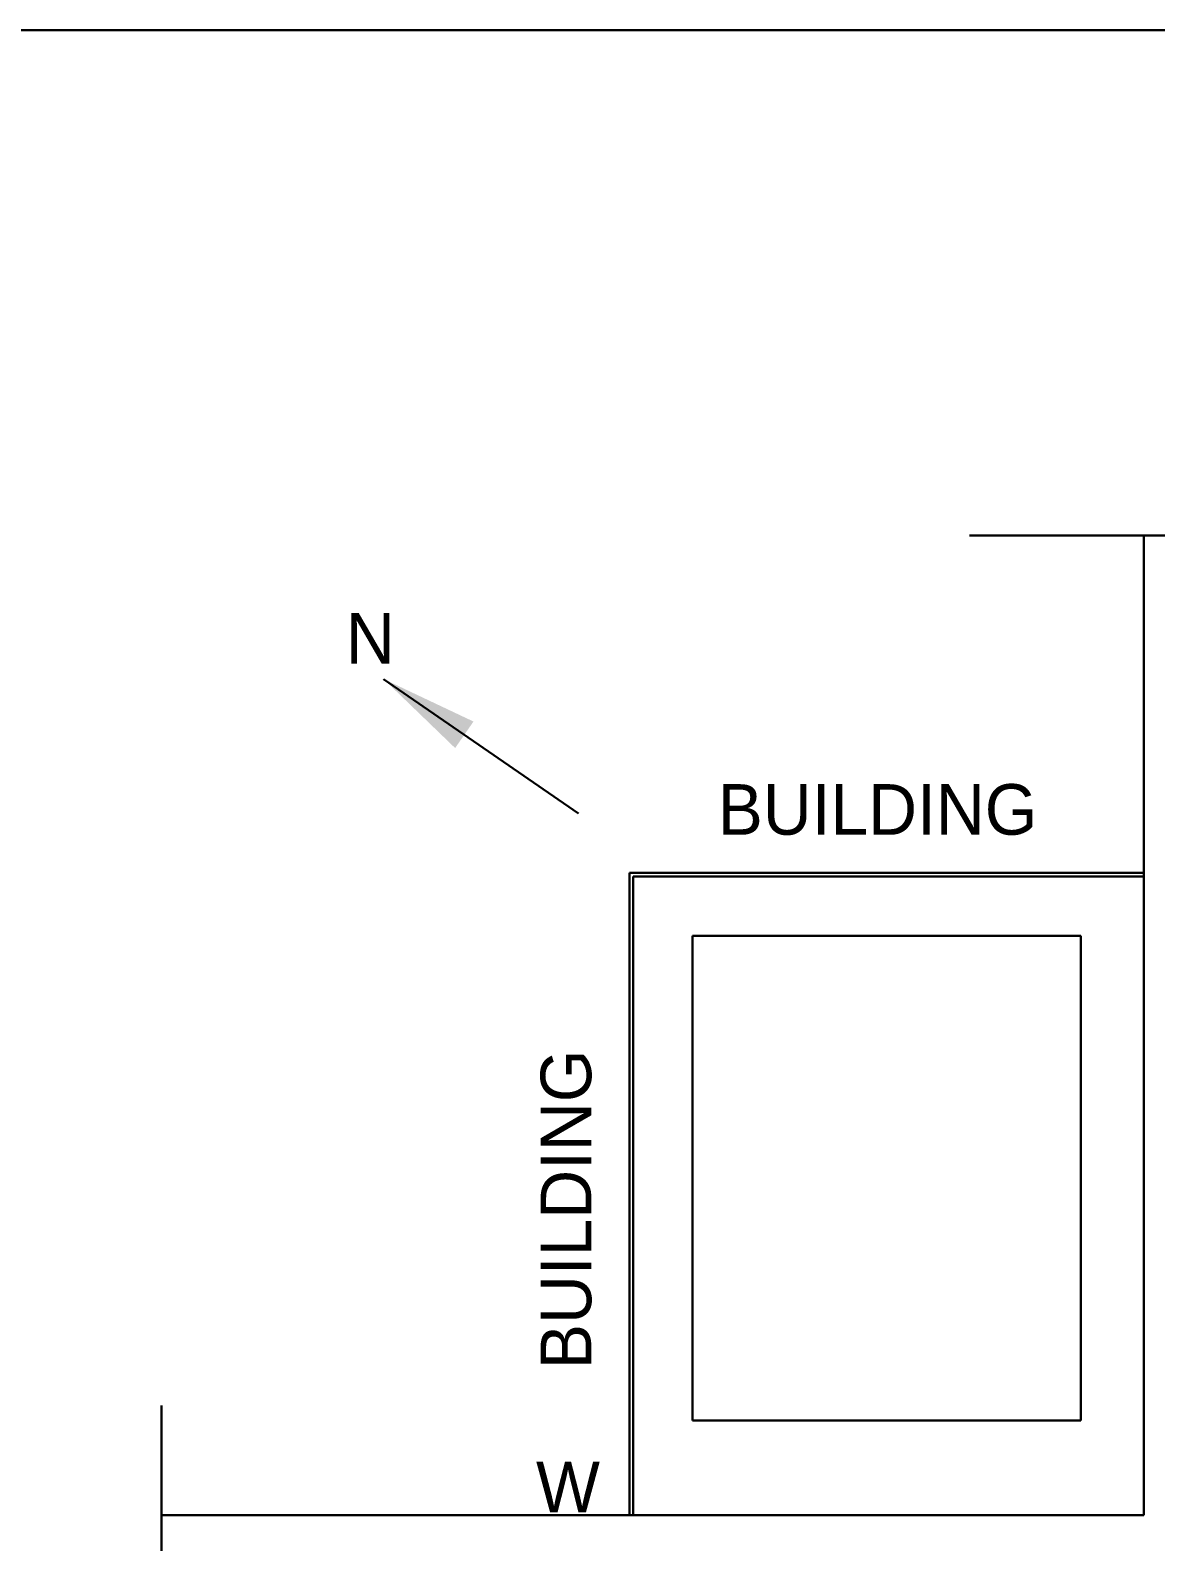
# Model space of a CAD drawing. Extents: x 187966 to 202201, y 659574 to 1343694.
# Drawn here: x 191250 to 192627, y 660974 to 662824 of the extents above; entities that cross this region are included whole.
import ezdxf

# ---------------------------------------------------------------- set-up
doc = ezdxf.new("R2010")
doc.units = 0
doc.header["$MEASUREMENT"] = 0
doc.layers.add('A-Wall', color=7, linetype='Continuous', lineweight=30)
doc.styles.add('AA_03.50', font='ARIALN.TTF', dxfattribs={"height": 8})
doc.styles.get("Standard").update_dxf_attribs({"font": 'stylu.ttf', "height": 7})
doc.dimstyles.new('AA_03.50', dxfattribs={"dimtxt": 9, "dimasz": 3.25, "dimexe": 1.75, "dimexo": 3.375, "dimgap": 0.09, "dimtad": 0, "dimdec": 0, "dimzin": 3, "dimdsep": 46, "dimlunit": 4, "dimtxsty": 'AA_03.50', "dimblk": 'DOTSMALL', "dimcen": 0.09, "dimclre": 7, "dimadec": 0, "dimazin": 0, "dimtfac": 1, "dimtdec": 0, "dimtofl": 0, "dimtmove": 0, "dimatfit": 3, "dimfxl": 1, "dimtolj": 1, "dimtzin": 0, "dimlwd": -1, "dimarcsym": 0})

# ---------------------------------------------------------------- blocks, each defined once
blk = doc.blocks.new('_DotSmall')
at = {"color": 0, "linetype": 'ByBlock', "const_width": 0.5}
blk.add_lwpolyline([(-0.0625, 0, 1), (0.0625, 0, 1)], format="xyb", close=True, dxfattribs=at)

msp = doc.modelspace()

# ---------------------------------------------------------------- linework, layer by layer
at = {"layer": 'A-Wall'}
for p, q in [((192612.03, 661006.58), (192612.03, 662205.42)), ((191983.03, 661792.58), (192612.03, 661792.58)), ((191983.03, 661006.58), (191983.03, 661792.58)), ((191987.53, 661006.58), (191987.53, 661788.08)), ((191987.53, 661788.08), (192612.03, 661788.08)), ((192060.03, 661122.58), (192060.03, 661715.58)), ((192060.03, 661715.58), (192535.03, 661715.58)), ((192535.03, 661122.58), (192535.03, 661715.58)), ((192535.03, 661122.58), (192060.03, 661122.58)), ((192612.03, 661006.58), (191410.39, 661006.58))]:
    msp.add_line(p, q, dxfattribs=at)
msp.add_lwpolyline([(190072.34, 662823.88), (194288.8, 662823.88), (194288.8, 659573.51), (190072.34, 659573.51)], close=True, dxfattribs=at)
for points in [[(192398.64, 662205.42), (192830.52, 662205.42), (192899.51, 662338.19), (192994.93, 661993.99), (193057.8, 662205.42), (193353.77, 662205.42)], [(191410.39, 661141.01), (191410.39, 660932.03), (191546.03, 660867.98), (191275.5, 660814.73), (191410.39, 660789.44), (191410.39, 660604.24)]]:
    msp.add_lwpolyline(points, dxfattribs=at)

# ---------------------------------------------------------------- texts
at = {"layer": 'A-Wall', "attachment_point": 1}
for s, insert, char_height, own_width in [('N', (191636.02, 662110.66), 61.91, 82.4843), ('BUILDING ', (192090.79, 661901.26), 61.912, 674.6208), ('W', (191868.61, 661072.08), 61.91, 82.4843)]:
    msp.add_mtext_dynamic_manual_height_columns(s, width=133.4108, gutter_width=35, heights=[0], dxfattribs=dict(at, insert=insert, char_height=char_height)).dxf.set("width", own_width)
at = {"layer": 'A-Wall', "insert": (191874.24, 661185.34), "char_height": 61.912, "attachment_point": 1, "rotation": 90}
msp.add_mtext_dynamic_manual_height_columns('BUILDING ', width=133.4108, gutter_width=35, heights=[0], dxfattribs=at).dxf.set("width", 674.6208)

# ---------------------------------------------------------------- leaders
at = {"layer": 'A-Wall'}
msp.add_leader([(191682.16, 662029.88), (191920.44, 661865.15)], dimstyle='AA_03.50', override={"dimtxt": 8, "dimasz": 120, "dimgap": 0.09, "dimtad": 0, "dimdec": 1, "dimtdec": 1, "dimfxl": 0.1}, dxfattribs=at)

doc.saveas('drawing.dxf')
